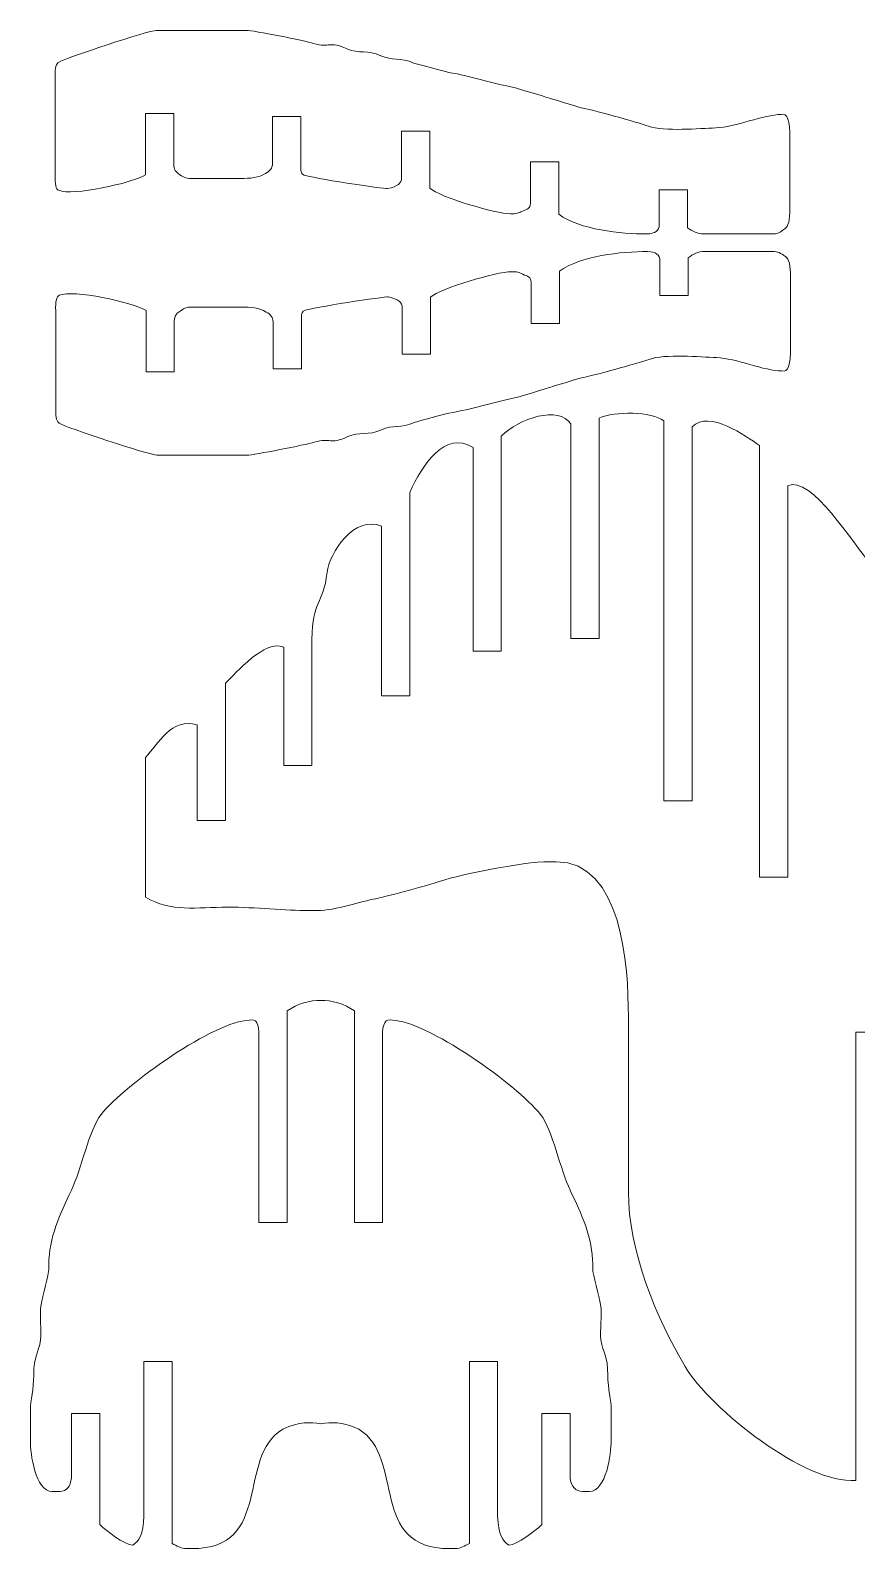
# Model space of a CAD drawing. Header units: inches. Extents: x -9.9 to 9.9, y -6.5 to 6.6.
# Drawn here: x -9.84 to -6.55, y 0.33 to 6.37 of the extents above; entities that cross this region are included whole.
import ezdxf

# ---------------------------------------------------------------- set-up
doc = ezdxf.new("R2010")
doc.units = ezdxf.units.IN
doc.header["$MEASUREMENT"] = 0
doc.layers.add('Layer 1', color=7, linetype='Continuous')

msp = doc.modelspace()

# ---------------------------------------------------------------- linework, layer by layer
at = {"layer": 'Layer 1', "color": 1, "lineweight": 9}
for points, knots in [([(-6.8461, 6.0391), (-6.9164, 6.0391), (-7.0286, 5.9883), (-7.1074, 5.9857), (-7.1074, 5.9857), (-7.1702, 5.9836), (-7.3132, 5.9705), (-7.3755, 5.9926), (-7.3755, 5.9926), (-7.4123, 6.0057), (-7.6128, 6.0628), (-7.6436, 6.0657), (-7.6436, 6.0657), (-7.6436, 6.0657), (-7.7754, 6.1054), (-7.7776, 6.1066), (-7.7776, 6.1066), (-7.7799, 6.1078), (-7.9079, 6.1458), (-7.9117, 6.1466), (-7.9117, 6.1466), (-8.0046, 6.1654), (-8.0764, 6.1908), (-8.173, 6.207), (-8.173, 6.207), (-8.1742, 6.2072), (-8.3043, 6.2416), (-8.3071, 6.2428), (-8.3071, 6.2428), (-8.3682, 6.2697), (-8.3954, 6.2519), (-8.4411, 6.2734), (-8.4411, 6.2734), (-8.4921, 6.2974), (-8.5312, 6.2797), (-8.5752, 6.3002), (-8.5752, 6.3002), (-8.6496, 6.335), (-8.6417, 6.3022), (-8.7092, 6.3225), (-8.7092, 6.3225), (-8.7439, 6.333), (-8.9495, 6.3742), (-8.9773, 6.3742), (-8.9773, 6.3742), (-8.9773, 6.3742), (-9.3358, 6.3742), (-9.3358, 6.3742), (-9.3358, 6.3742), (-9.3628, 6.3742), (-9.7005, 6.2639), (-9.7245, 6.2468)], [0, 0, 0, 0, 0.076923, 0.076923, 0.076923, 0.076923, 0.153846, 0.153846, 0.153846, 0.153846, 0.230769, 0.230769, 0.230769, 0.230769, 0.307692, 0.307692, 0.307692, 0.307692, 0.384615, 0.384615, 0.384615, 0.384615, 0.461538, 0.461538, 0.461538, 0.461538, 0.538462, 0.538462, 0.538462, 0.538462, 0.615385, 0.615385, 0.615385, 0.615385, 0.692308, 0.692308, 0.692308, 0.692308, 0.769231, 0.769231, 0.769231, 0.769231, 0.846154, 0.846154, 0.846154, 0.846154, 0.923077, 0.923077, 0.923077, 0.923077, 1, 1, 1, 1]), ([(-9.7387, 6.1954), (-9.7387, 6.0004), (-9.7387, 5.8687), (-9.7387, 5.8003), (-9.7387, 5.8003), (-9.7401, 5.7612), (-9.7354, 5.7403), (-9.7245, 5.7375)], [0, 0, 0, 0, 0.5, 0.5, 0.5, 0.5, 1, 1, 1, 1]), ([(-9.2664, 5.8464), (-9.2664, 5.8464), (-9.2664, 6.0428), (-9.2664, 6.0428), (-9.2664, 6.0428), (-9.2664, 6.0428), (-9.379, 6.0428), (-9.379, 6.0428), (-9.379, 6.0428), (-9.379, 6.0428), (-9.379, 5.7983), (-9.379, 5.7983)], [0, 0, 0, 0, 0.333333, 0.333333, 0.333333, 0.333333, 0.666667, 0.666667, 0.666667, 0.666667, 1, 1, 1, 1]), ([(-8.7601, 5.8277), (-8.7601, 5.8277), (-8.7601, 6.0311), (-8.7601, 6.0311), (-8.7601, 6.0311), (-8.7601, 6.0311), (-8.8727, 6.0311), (-8.8727, 6.0311), (-8.8727, 6.0311), (-8.8727, 6.0311), (-8.8727, 5.843), (-8.8727, 5.843)], [0, 0, 0, 0, 0.333333, 0.333333, 0.333333, 0.333333, 0.666667, 0.666667, 0.666667, 0.666667, 1, 1, 1, 1]), ([(-6.8461, 6.0391), (-6.8221, 6.0462), (-6.8109, 6.0144), (-6.8123, 5.9435), (-6.8123, 5.9435), (-6.8123, 5.761), (-6.8123, 5.668), (-6.8123, 5.6648), (-6.8123, 5.6648), (-6.8114, 5.6189), (-6.8182, 5.5918), (-6.8327, 5.5834)], [0, 0, 0, 0, 0.333333, 0.333333, 0.333333, 0.333333, 0.666667, 0.666667, 0.666667, 0.666667, 1, 1, 1, 1]), ([(-8.2464, 5.7455), (-8.2464, 5.7455), (-8.2464, 5.9727), (-8.2464, 5.9727), (-8.2464, 5.9727), (-8.2464, 5.9727), (-8.359, 5.9727), (-8.359, 5.9727), (-8.359, 5.9727), (-8.359, 5.9727), (-8.359, 5.787), (-8.359, 5.787)], [0, 0, 0, 0, 0.333333, 0.333333, 0.333333, 0.333333, 0.666667, 0.666667, 0.666667, 0.666667, 1, 1, 1, 1]), ([(-9.2664, 5.8464), (-9.2672, 5.8266), (-9.2613, 5.8127), (-9.2487, 5.8045), (-9.2487, 5.8045), (-9.2284, 5.7897), (-9.2222, 5.7844), (-9.195, 5.7844), (-9.195, 5.7844), (-9.195, 5.7844), (-8.9974, 5.7844), (-8.9974, 5.7844), (-8.9974, 5.7844), (-8.9654, 5.7844), (-8.9256, 5.7869), (-8.9008, 5.8045), (-8.9008, 5.8045), (-8.8828, 5.8131), (-8.8734, 5.826), (-8.8727, 5.843)], [0, 0, 0, 0, 0.2, 0.2, 0.2, 0.2, 0.4, 0.4, 0.4, 0.4, 0.6, 0.6, 0.6, 0.6, 0.8, 0.8, 0.8, 0.8, 1, 1, 1, 1]), ([(-7.7328, 5.6418), (-7.7328, 5.6418), (-7.7328, 5.8499), (-7.7328, 5.8499), (-7.7328, 5.8499), (-7.7328, 5.8499), (-7.8453, 5.8499), (-7.8453, 5.8499), (-7.8453, 5.8499), (-7.8453, 5.8499), (-7.8453, 5.6905), (-7.8453, 5.6905)], [0, 0, 0, 0, 0.333333, 0.333333, 0.333333, 0.333333, 0.666667, 0.666667, 0.666667, 0.666667, 1, 1, 1, 1]), ([(-8.2464, 5.7455), (-8.2063, 5.7094), (-7.9814, 5.6437), (-7.9247, 5.6437), (-7.9247, 5.6437), (-7.9247, 5.6437), (-7.918, 5.6437), (-7.918, 5.6437), (-7.918, 5.6437), (-7.8943, 5.6437), (-7.8904, 5.6481), (-7.871, 5.6571)], [0, 0, 0, 0, 0.333333, 0.333333, 0.333333, 0.333333, 0.666667, 0.666667, 0.666667, 0.666667, 1, 1, 1, 1]), ([(-7.2196, 5.5883), (-7.2196, 5.5883), (-7.2196, 5.7388), (-7.2196, 5.7388), (-7.2196, 5.7388), (-7.2196, 5.7388), (-7.3322, 5.7388), (-7.3322, 5.7388), (-7.3322, 5.7388), (-7.3322, 5.7388), (-7.3322, 5.6005), (-7.3322, 5.6005)], [0, 0, 0, 0, 0.333333, 0.333333, 0.333333, 0.333333, 0.666667, 0.666667, 0.666667, 0.666667, 1, 1, 1, 1]), ([(-7.2196, 5.5883), (-7.1994, 5.5734), (-7.1811, 5.5633), (-7.1539, 5.5633), (-7.1539, 5.5633), (-7.1539, 5.5633), (-6.8863, 5.5633), (-6.8863, 5.5633), (-6.8863, 5.5633), (-6.8592, 5.5633), (-6.8529, 5.5685), (-6.8327, 5.5834)], [0, 0, 0, 0, 0.333333, 0.333333, 0.333333, 0.333333, 0.666667, 0.666667, 0.666667, 0.666667, 1, 1, 1, 1]), ([(-7.2171, 5.4683), (-7.2171, 5.4683), (-7.2171, 5.3178), (-7.2171, 5.3178), (-7.2171, 5.3178), (-7.2171, 5.3178), (-7.3297, 5.3178), (-7.3297, 5.3178), (-7.3297, 5.3178), (-7.3297, 5.3178), (-7.3297, 5.4561), (-7.3297, 5.4561)], [0, 0, 0, 0, 0.333333, 0.333333, 0.333333, 0.333333, 0.666667, 0.666667, 0.666667, 0.666667, 1, 1, 1, 1]), ([(-7.2171, 5.4683), (-7.1969, 5.4831), (-7.1785, 5.4933), (-7.1514, 5.4933), (-7.1514, 5.4933), (-7.1514, 5.4933), (-6.8838, 5.4933), (-6.8838, 5.4933), (-6.8838, 5.4933), (-6.8566, 5.4933), (-6.8504, 5.488), (-6.8301, 5.4732)], [0, 0, 0, 0, 0.333333, 0.333333, 0.333333, 0.333333, 0.666667, 0.666667, 0.666667, 0.666667, 1, 1, 1, 1]), ([(-6.8435, 5.0175), (-6.8196, 5.0104), (-6.8083, 5.0422), (-6.8098, 5.113), (-6.8098, 5.113), (-6.8098, 5.2956), (-6.8098, 5.3885), (-6.8098, 5.3918), (-6.8098, 5.3918), (-6.8089, 5.4376), (-6.8156, 5.4648), (-6.8301, 5.4732)], [0, 0, 0, 0, 0.333333, 0.333333, 0.333333, 0.333333, 0.666667, 0.666667, 0.666667, 0.666667, 1, 1, 1, 1]), ([(-8.2438, 5.3111), (-8.2038, 5.3472), (-7.9788, 5.4129), (-7.9221, 5.4129), (-7.9221, 5.4129), (-7.9221, 5.4129), (-7.9154, 5.4129), (-7.9154, 5.4129), (-7.9154, 5.4129), (-7.8917, 5.4129), (-7.8879, 5.4085), (-7.8685, 5.3994)], [0, 0, 0, 0, 0.333333, 0.333333, 0.333333, 0.333333, 0.666667, 0.666667, 0.666667, 0.666667, 1, 1, 1, 1]), ([(-7.7302, 5.4147), (-7.7302, 5.4147), (-7.7302, 5.2067), (-7.7302, 5.2067), (-7.7302, 5.2067), (-7.7302, 5.2067), (-7.8428, 5.2067), (-7.8428, 5.2067), (-7.8428, 5.2067), (-7.8428, 5.2067), (-7.8428, 5.3661), (-7.8428, 5.3661)], [0, 0, 0, 0, 0.333333, 0.333333, 0.333333, 0.333333, 0.666667, 0.666667, 0.666667, 0.666667, 1, 1, 1, 1]), ([(-9.7362, 4.8612), (-9.7362, 5.0562), (-9.7362, 5.1879), (-9.7362, 5.2563), (-9.7362, 5.2563), (-9.7376, 5.2953), (-9.7329, 5.3162), (-9.722, 5.319)], [0, 0, 0, 0, 0.5, 0.5, 0.5, 0.5, 1, 1, 1, 1]), ([(-9.2638, 5.2101), (-9.2647, 5.23), (-9.2588, 5.2439), (-9.2461, 5.252), (-9.2461, 5.252), (-9.2259, 5.2669), (-9.2196, 5.2721), (-9.1925, 5.2721), (-9.1925, 5.2721), (-9.1925, 5.2721), (-8.9949, 5.2721), (-8.9949, 5.2721), (-8.9949, 5.2721), (-8.9629, 5.2721), (-8.9231, 5.2697), (-8.8983, 5.252), (-8.8983, 5.252), (-8.8803, 5.2434), (-8.8709, 5.2306), (-8.8702, 5.2135)], [0, 0, 0, 0, 0.2, 0.2, 0.2, 0.2, 0.4, 0.4, 0.4, 0.4, 0.6, 0.6, 0.6, 0.6, 0.8, 0.8, 0.8, 0.8, 1, 1, 1, 1]), ([(-8.2438, 5.3111), (-8.2438, 5.3111), (-8.2438, 5.0839), (-8.2438, 5.0839), (-8.2438, 5.0839), (-8.2438, 5.0839), (-8.3564, 5.0839), (-8.3564, 5.0839), (-8.3564, 5.0839), (-8.3564, 5.0839), (-8.3564, 5.2696), (-8.3564, 5.2696)], [0, 0, 0, 0, 0.333333, 0.333333, 0.333333, 0.333333, 0.666667, 0.666667, 0.666667, 0.666667, 1, 1, 1, 1]), ([(-9.2638, 5.2101), (-9.2638, 5.2101), (-9.2638, 5.0138), (-9.2638, 5.0138), (-9.2638, 5.0138), (-9.2638, 5.0138), (-9.3764, 5.0138), (-9.3764, 5.0138), (-9.3764, 5.0138), (-9.3764, 5.0138), (-9.3764, 5.2582), (-9.3764, 5.2582)], [0, 0, 0, 0, 0.333333, 0.333333, 0.333333, 0.333333, 0.666667, 0.666667, 0.666667, 0.666667, 1, 1, 1, 1]), ([(-8.7576, 5.2289), (-8.7576, 5.2289), (-8.7576, 5.0255), (-8.7576, 5.0255), (-8.7576, 5.0255), (-8.7576, 5.0255), (-8.8702, 5.0255), (-8.8702, 5.0255), (-8.8702, 5.0255), (-8.8702, 5.0255), (-8.8702, 5.2135), (-8.8702, 5.2135)], [0, 0, 0, 0, 0.333333, 0.333333, 0.333333, 0.333333, 0.666667, 0.666667, 0.666667, 0.666667, 1, 1, 1, 1]), ([(-6.8435, 5.0175), (-6.9139, 5.0175), (-7.0261, 5.0682), (-7.1049, 5.0709), (-7.1049, 5.0709), (-7.1677, 5.073), (-7.3107, 5.086), (-7.373, 5.0639), (-7.373, 5.0639), (-7.4098, 5.0509), (-7.6103, 4.9938), (-7.6411, 4.9909), (-7.6411, 4.9909), (-7.6411, 4.9909), (-7.7729, 4.9511), (-7.7751, 4.9499), (-7.7751, 4.9499), (-7.7774, 4.9487), (-7.9053, 4.9108), (-7.9091, 4.91), (-7.9091, 4.91), (-8.0021, 4.8911), (-8.0738, 4.8657), (-8.1705, 4.8496), (-8.1705, 4.8496), (-8.1716, 4.8494), (-8.3018, 4.8149), (-8.3046, 4.8137), (-8.3046, 4.8137), (-8.3657, 4.7869), (-8.3929, 4.8046), (-8.4386, 4.7831), (-8.4386, 4.7831), (-8.4896, 4.7591), (-8.5287, 4.7769), (-8.5726, 4.7563), (-8.5726, 4.7563), (-8.647, 4.7215), (-8.6391, 4.7543), (-8.7067, 4.734), (-8.7067, 4.734), (-8.7414, 4.7236), (-8.947, 4.6824), (-8.9747, 4.6824), (-8.9747, 4.6824), (-8.9747, 4.6824), (-9.3332, 4.6824), (-9.3332, 4.6824), (-9.3332, 4.6824), (-9.3602, 4.6824), (-9.698, 4.7927), (-9.722, 4.8097)], [0, 0, 0, 0, 0.076923, 0.076923, 0.076923, 0.076923, 0.153846, 0.153846, 0.153846, 0.153846, 0.230769, 0.230769, 0.230769, 0.230769, 0.307692, 0.307692, 0.307692, 0.307692, 0.384615, 0.384615, 0.384615, 0.384615, 0.461538, 0.461538, 0.461538, 0.461538, 0.538462, 0.538462, 0.538462, 0.538462, 0.615385, 0.615385, 0.615385, 0.615385, 0.692308, 0.692308, 0.692308, 0.692308, 0.769231, 0.769231, 0.769231, 0.769231, 0.846154, 0.846154, 0.846154, 0.846154, 0.923077, 0.923077, 0.923077, 0.923077, 1, 1, 1, 1]), ([(-7.572, 4.8302), (-7.572, 4.8302), (-7.572, 3.9518), (-7.572, 3.9518), (-7.572, 3.9518), (-7.572, 3.9518), (-7.6846, 3.9518), (-7.6846, 3.9518), (-7.6846, 3.9518), (-7.6846, 3.9518), (-7.6846, 4.8068), (-7.6846, 4.8068)], [0, 0, 0, 0, 0.333333, 0.333333, 0.333333, 0.333333, 0.666667, 0.666667, 0.666667, 0.666667, 1, 1, 1, 1]), ([(-7.2012, 4.7956), (-7.2012, 4.7956), (-7.2012, 3.3054), (-7.2012, 3.3054), (-7.2012, 3.3054), (-7.2012, 3.3054), (-7.3138, 3.3054), (-7.3138, 3.3054), (-7.3138, 3.3054), (-7.3138, 3.3054), (-7.3138, 4.8185), (-7.3138, 4.8185)], [0, 0, 0, 0, 0.333333, 0.333333, 0.333333, 0.333333, 0.666667, 0.666667, 0.666667, 0.666667, 1, 1, 1, 1]), ([(-7.9614, 4.7574), (-7.9614, 4.7574), (-7.9614, 3.9012), (-7.9614, 3.9012), (-7.9614, 3.9012), (-7.9614, 3.9012), (-8.074, 3.9012), (-8.074, 3.9012), (-8.074, 3.9012), (-8.074, 3.9012), (-8.074, 4.7124), (-8.074, 4.7124)], [0, 0, 0, 0, 0.333333, 0.333333, 0.333333, 0.333333, 0.666667, 0.666667, 0.666667, 0.666667, 1, 1, 1, 1]), ([(-6.8207, 4.5602), (-6.8207, 4.5602), (-6.8207, 3.0019), (-6.8207, 3.0019), (-6.8207, 3.0019), (-6.8207, 3.0019), (-6.9333, 3.0019), (-6.9333, 3.0019), (-6.9333, 3.0019), (-6.9333, 3.0019), (-6.9333, 4.7208), (-6.9333, 4.7208)], [0, 0, 0, 0, 0.333333, 0.333333, 0.333333, 0.333333, 0.666667, 0.666667, 0.666667, 0.666667, 1, 1, 1, 1]), ([(-6.8207, 4.5602), (-6.7271, 4.605), (-6.5594, 4.3275), (-6.4902, 4.2491), (-6.4902, 4.2491), (-6.3735, 4.1173), (-6.2489, 4.048), (-6.1349, 3.9275), (-6.1349, 3.9275), (-6.06, 3.8483), (-5.9333, 3.6597), (-5.889, 3.5656), (-5.889, 3.5656), (-5.8364, 3.454), (-5.6838, 3.3056), (-5.6838, 3.1871)], [0, 0, 0, 0, 0.25, 0.25, 0.25, 0.25, 0.5, 0.5, 0.5, 0.5, 0.75, 0.75, 0.75, 0.75, 1, 1, 1, 1]), ([(-8.3257, 4.5342), (-8.3257, 4.5342), (-8.3257, 3.7238), (-8.3257, 3.7238), (-8.3257, 3.7238), (-8.3257, 3.7238), (-8.4383, 3.7238), (-8.4383, 3.7238), (-8.4383, 3.7238), (-8.4383, 3.7238), (-8.4383, 4.3994), (-8.4383, 4.3994)], [0, 0, 0, 0, 0.333333, 0.333333, 0.333333, 0.333333, 0.666667, 0.666667, 0.666667, 0.666667, 1, 1, 1, 1]), ([(-8.7155, 3.9484), (-8.7155, 4.1049), (-8.6706, 4.0838), (-8.6553, 4.2156), (-8.6553, 4.2156), (-8.6465, 4.2923), (-8.5478, 4.4451), (-8.4383, 4.3994)], [0, 0, 0, 0, 0.5, 0.5, 0.5, 0.5, 1, 1, 1, 1]), ([(-8.7155, 3.9484), (-8.7155, 3.9484), (-8.7155, 3.4458), (-8.7155, 3.4458), (-8.7155, 3.4458), (-8.7155, 3.4458), (-8.828, 3.4458), (-8.828, 3.4458), (-8.828, 3.4458), (-8.828, 3.4458), (-8.828, 3.918), (-8.828, 3.918)], [0, 0, 0, 0, 0.333333, 0.333333, 0.333333, 0.333333, 0.666667, 0.666667, 0.666667, 0.666667, 1, 1, 1, 1]), ([(-9.0597, 3.7742), (-9.0597, 3.7742), (-9.0597, 3.2277), (-9.0597, 3.2277), (-9.0597, 3.2277), (-9.0597, 3.2277), (-9.1723, 3.2277), (-9.1723, 3.2277), (-9.1723, 3.2277), (-9.1723, 3.2277), (-9.1723, 3.6077), (-9.1723, 3.6077)], [0, 0, 0, 0, 0.333333, 0.333333, 0.333333, 0.333333, 0.666667, 0.666667, 0.666667, 0.666667, 1, 1, 1, 1]), ([(-6.5492, 0.5988), (-6.7501, 0.5822), (-7.128, 0.8829), (-7.2295, 1.0525), (-7.2295, 1.0525), (-7.3437, 1.2432), (-7.4554, 1.5136), (-7.4554, 1.7495), (-7.4554, 1.7495), (-7.4554, 1.9818), (-7.4554, 2.2141), (-7.4554, 2.4464), (-7.4554, 2.4464), (-7.4554, 2.6476), (-7.4799, 3.063), (-7.7436, 3.063), (-7.7436, 3.063), (-7.7436, 3.063), (-7.7704, 3.063), (-7.7704, 3.063), (-7.7704, 3.063), (-7.8757, 3.063), (-8.1407, 3.0104), (-8.2328, 2.9762), (-8.2328, 2.9762), (-8.2509, 2.9695), (-8.4432, 2.9184), (-8.4607, 2.9154), (-8.4607, 2.9154), (-8.5193, 2.9056), (-8.6189, 2.8686), (-8.6952, 2.8686), (-8.6952, 2.8686), (-8.6952, 2.8686), (-8.7288, 2.8686), (-8.7288, 2.8686), (-8.7288, 2.8686), (-8.8183, 2.8686), (-8.9433, 2.882), (-9.0504, 2.882), (-9.0504, 2.882), (-9.1781, 2.882), (-9.2761, 2.8607), (-9.3788, 2.9222), (-9.3788, 2.9222), (-9.3788, 2.9222), (-9.3788, 3.4785), (-9.3788, 3.4785), (-9.3788, 3.4785), (-9.328, 3.5293), (-9.2747, 3.6409), (-9.1723, 3.6077)], [0, 0, 0, 0, 0.076923, 0.076923, 0.076923, 0.076923, 0.153846, 0.153846, 0.153846, 0.153846, 0.230769, 0.230769, 0.230769, 0.230769, 0.307692, 0.307692, 0.307692, 0.307692, 0.384615, 0.384615, 0.384615, 0.384615, 0.461538, 0.461538, 0.461538, 0.461538, 0.538462, 0.538462, 0.538462, 0.538462, 0.615385, 0.615385, 0.615385, 0.615385, 0.692308, 0.692308, 0.692308, 0.692308, 0.769231, 0.769231, 0.769231, 0.769231, 0.846154, 0.846154, 0.846154, 0.846154, 0.923077, 0.923077, 0.923077, 0.923077, 1, 1, 1, 1]), ([(-9.6734, 0.609), (-9.6772, 0.5741), (-9.6932, 0.5549), (-9.7198, 0.5549), (-9.7198, 0.5549), (-9.7198, 0.5549), (-9.7501, 0.5549), (-9.7501, 0.5549), (-9.7501, 0.5549), (-9.8182, 0.5549), (-9.8372, 0.7072), (-9.8372, 0.756), (-9.8372, 0.756), (-9.8372, 0.756), (-9.8372, 0.8833), (-9.8372, 0.8833), (-9.8372, 0.8833), (-9.8372, 0.9141), (-9.8238, 0.9642), (-9.8238, 1.0173), (-9.8238, 1.0173), (-9.8238, 1.0989), (-9.8048, 1.1027), (-9.7965, 1.1581), (-9.7965, 1.1581), (-9.7908, 1.1963), (-9.8025, 1.2563), (-9.7947, 1.2988), (-9.7947, 1.2988), (-9.7891, 1.33), (-9.7635, 1.4242), (-9.7635, 1.4395), (-9.7635, 1.4395), (-9.7635, 1.4395), (-9.7635, 1.4596), (-9.7635, 1.4596), (-9.7635, 1.4596), (-9.7635, 1.5639), (-9.7192, 1.6602), (-9.6737, 1.7545), (-9.6737, 1.7545), (-9.6351, 1.8345), (-9.6032, 1.9954), (-9.5556, 2.0561), (-9.5556, 2.0561), (-9.46, 2.178), (-9.0976, 2.4313), (-8.966, 2.4313)], [0, 0, 0, 0, 0.083333, 0.083333, 0.083333, 0.083333, 0.166667, 0.166667, 0.166667, 0.166667, 0.25, 0.25, 0.25, 0.25, 0.333333, 0.333333, 0.333333, 0.333333, 0.416667, 0.416667, 0.416667, 0.416667, 0.5, 0.5, 0.5, 0.5, 0.583333, 0.583333, 0.583333, 0.583333, 0.666667, 0.666667, 0.666667, 0.666667, 0.75, 0.75, 0.75, 0.75, 0.833333, 0.833333, 0.833333, 0.833333, 0.916667, 0.916667, 0.916667, 0.916667, 1, 1, 1, 1]), ([(-8.9268, 2.3659), (-8.9268, 2.3659), (-8.9268, 1.6257), (-8.9268, 1.6257), (-8.9268, 1.6257), (-8.9268, 1.6257), (-8.8142, 1.6257), (-8.8142, 1.6257), (-8.8142, 1.6257), (-8.8142, 1.6257), (-8.8142, 2.4686), (-8.8142, 2.4686)], [0, 0, 0, 0, 0.333333, 0.333333, 0.333333, 0.333333, 0.666667, 0.666667, 0.666667, 0.666667, 1, 1, 1, 1]), ([(-8.4341, 2.3659), (-8.4341, 2.3659), (-8.4341, 1.6257), (-8.4341, 1.6257), (-8.4341, 1.6257), (-8.4341, 1.6257), (-8.5467, 1.6257), (-8.5467, 1.6257), (-8.5467, 1.6257), (-8.5467, 1.6257), (-8.5467, 2.4686), (-8.5467, 2.4686)], [0, 0, 0, 0, 0.333333, 0.333333, 0.333333, 0.333333, 0.666667, 0.666667, 0.666667, 0.666667, 1, 1, 1, 1]), ([(-7.6875, 0.609), (-7.6837, 0.5741), (-7.6642, 0.5549), (-7.6376, 0.5549), (-7.6376, 0.5549), (-7.6376, 0.5549), (-7.6108, 0.5549), (-7.6108, 0.5549), (-7.6108, 0.5549), (-7.5428, 0.5549), (-7.5237, 0.7072), (-7.5237, 0.756), (-7.5237, 0.756), (-7.5237, 0.756), (-7.5237, 0.8833), (-7.5237, 0.8833), (-7.5237, 0.8833), (-7.5237, 0.9141), (-7.5371, 0.9642), (-7.5371, 1.0173), (-7.5371, 1.0173), (-7.5371, 1.0989), (-7.5561, 1.1027), (-7.5644, 1.1581), (-7.5644, 1.1581), (-7.5701, 1.1963), (-7.5584, 1.2563), (-7.5662, 1.2988), (-7.5662, 1.2988), (-7.5719, 1.33), (-7.5974, 1.4242), (-7.5974, 1.4395), (-7.5974, 1.4395), (-7.5974, 1.4395), (-7.5974, 1.4596), (-7.5974, 1.4596), (-7.5974, 1.4596), (-7.5974, 1.5639), (-7.6417, 1.6602), (-7.6872, 1.7545), (-7.6872, 1.7545), (-7.7258, 1.8345), (-7.7578, 1.9954), (-7.8053, 2.0561), (-7.8053, 2.0561), (-7.9009, 2.178), (-8.2633, 2.4313), (-8.3949, 2.4313)], [0, 0, 0, 0, 0.083333, 0.083333, 0.083333, 0.083333, 0.166667, 0.166667, 0.166667, 0.166667, 0.25, 0.25, 0.25, 0.25, 0.333333, 0.333333, 0.333333, 0.333333, 0.416667, 0.416667, 0.416667, 0.416667, 0.5, 0.5, 0.5, 0.5, 0.583333, 0.583333, 0.583333, 0.583333, 0.666667, 0.666667, 0.666667, 0.666667, 0.75, 0.75, 0.75, 0.75, 0.833333, 0.833333, 0.833333, 0.833333, 0.916667, 0.916667, 0.916667, 0.916667, 1, 1, 1, 1]), ([(-6.4366, 0.5474), (-6.4366, 0.5474), (-6.4366, 2.3837), (-6.4366, 2.3837), (-6.4366, 2.3837), (-6.4366, 2.3837), (-6.5492, 2.3837), (-6.5492, 2.3837), (-6.5492, 2.3837), (-6.5492, 2.3837), (-6.5492, 0.5988), (-6.5492, 0.5988)], [0, 0, 0, 0, 0.333333, 0.333333, 0.333333, 0.333333, 0.666667, 0.666667, 0.666667, 0.666667, 1, 1, 1, 1]), ([(-9.2723, 0.3473), (-9.2723, 0.3473), (-9.2723, 1.072), (-9.2723, 1.072), (-9.2723, 1.072), (-9.2723, 1.072), (-9.3849, 1.072), (-9.3849, 1.072), (-9.3849, 1.072), (-9.3849, 1.072), (-9.3849, 0.4564), (-9.3849, 0.4564)], [0, 0, 0, 0, 0.333333, 0.333333, 0.333333, 0.333333, 0.666667, 0.666667, 0.666667, 0.666667, 1, 1, 1, 1]), ([(-8.0886, 0.3473), (-8.0886, 0.3473), (-8.0886, 1.072), (-8.0886, 1.072), (-8.0886, 1.072), (-8.0886, 1.072), (-7.976, 1.072), (-7.976, 1.072), (-7.976, 1.072), (-7.976, 1.072), (-7.976, 0.4564), (-7.976, 0.4564)], [0, 0, 0, 0, 0.333333, 0.333333, 0.333333, 0.333333, 0.666667, 0.666667, 0.666667, 0.666667, 1, 1, 1, 1]), ([(-9.5609, 0.4231), (-9.5609, 0.4231), (-9.5609, 0.8656), (-9.5609, 0.8656), (-9.5609, 0.8656), (-9.5609, 0.8656), (-9.6734, 0.8656), (-9.6734, 0.8656), (-9.6734, 0.8656), (-9.6734, 0.8656), (-9.6734, 0.609), (-9.6734, 0.609)], [0, 0, 0, 0, 0.333333, 0.333333, 0.333333, 0.333333, 0.666667, 0.666667, 0.666667, 0.666667, 1, 1, 1, 1]), ([(-7.8001, 0.4231), (-7.8001, 0.4231), (-7.8001, 0.8656), (-7.8001, 0.8656), (-7.8001, 0.8656), (-7.8001, 0.8656), (-7.6875, 0.8656), (-7.6875, 0.8656), (-7.6875, 0.8656), (-7.6875, 0.8656), (-7.6875, 0.609), (-7.6875, 0.609)], [0, 0, 0, 0, 0.333333, 0.333333, 0.333333, 0.333333, 0.666667, 0.666667, 0.666667, 0.666667, 1, 1, 1, 1]), ([(-8.6805, 0.8243), (-8.7223, 0.8294), (-8.763, 0.8349), (-8.8319, 0.8029), (-8.8319, 0.8029), (-9.019, 0.6885), (-8.8681, 0.3271), (-9.1949, 0.3271), (-9.1949, 0.3271), (-9.1949, 0.3271), (-9.215, 0.3271), (-9.215, 0.3271), (-9.215, 0.3271), (-9.2387, 0.3271), (-9.2529, 0.3383), (-9.2723, 0.3473)], [0, 0, 0, 0, 0.25, 0.25, 0.25, 0.25, 0.5, 0.5, 0.5, 0.5, 0.75, 0.75, 0.75, 0.75, 1, 1, 1, 1]), ([(-8.6805, 0.8243), (-8.6386, 0.8294), (-8.5979, 0.8349), (-8.529, 0.8029), (-8.529, 0.8029), (-8.342, 0.6885), (-8.4928, 0.3271), (-8.166, 0.3271), (-8.166, 0.3271), (-8.166, 0.3271), (-8.1459, 0.3271), (-8.1459, 0.3271), (-8.1459, 0.3271), (-8.1222, 0.3271), (-8.108, 0.3383), (-8.0886, 0.3473)], [0, 0, 0, 0, 0.25, 0.25, 0.25, 0.25, 0.5, 0.5, 0.5, 0.5, 0.75, 0.75, 0.75, 0.75, 1, 1, 1, 1]), ([(-9.3849, 0.4564), (-9.3874, 0.3839), (-9.4048, 0.356), (-9.4295, 0.3405), (-9.4295, 0.3405), (-9.4647, 0.344), (-9.5323, 0.3952), (-9.5609, 0.4231)], [0, 0, 0, 0, 0.5, 0.5, 0.5, 0.5, 1, 1, 1, 1]), ([(-7.976, 0.4564), (-7.9735, 0.3839), (-7.9561, 0.356), (-7.9314, 0.3405), (-7.9314, 0.3405), (-7.8962, 0.344), (-7.8286, 0.3952), (-7.8001, 0.4231)], [0, 0, 0, 0, 0.5, 0.5, 0.5, 0.5, 1, 1, 1, 1])]:
    msp.add_open_spline(points, degree=3, knots=knots, dxfattribs=at)
for points in [[(-9.7245, 6.2468), (-9.7344, 6.2425), (-9.7392, 6.2253), (-9.7387, 6.1954)], [(-8.7467, 5.7979), (-8.7563, 5.8), (-8.7607, 5.81), (-8.7601, 5.8277)], [(-9.7245, 5.7375), (-9.6708, 5.7126), (-9.4329, 5.766), (-9.379, 5.7983)], [(-8.7467, 5.7979), (-8.7247, 5.7876), (-8.4248, 5.741), (-8.4143, 5.7442)], [(-8.4143, 5.7442), (-8.375, 5.7519), (-8.3566, 5.7662), (-8.359, 5.787)], [(-7.871, 5.6571), (-7.8527, 5.6613), (-7.8442, 5.6724), (-7.8453, 5.6905)], [(-7.7328, 5.6418), (-7.6486, 5.5799), (-7.4848, 5.5633), (-7.3818, 5.5633)], [(-7.3818, 5.5633), (-7.3486, 5.5641), (-7.3321, 5.5765), (-7.3322, 5.6005)], [(-7.7302, 5.4147), (-7.646, 5.4766), (-7.4823, 5.4933), (-7.3793, 5.4933)], [(-7.3793, 5.4933), (-7.3461, 5.4925), (-7.3296, 5.4801), (-7.3297, 5.4561)], [(-7.8685, 5.3994), (-7.8502, 5.3953), (-7.8416, 5.3842), (-7.8428, 5.3661)], [(-9.722, 5.319), (-9.6683, 5.344), (-9.4304, 5.2906), (-9.3764, 5.2582)], [(-8.7441, 5.2587), (-8.7221, 5.2689), (-8.4222, 5.3156), (-8.4118, 5.3123)], [(-8.4118, 5.3123), (-8.3725, 5.3047), (-8.354, 5.2904), (-8.3564, 5.2696)], [(-8.7441, 5.2587), (-8.7537, 5.2565), (-8.7582, 5.2466), (-8.7576, 5.2289)], [(-9.722, 4.8097), (-9.7319, 4.8141), (-9.7366, 4.8313), (-9.7362, 4.8612)], [(-7.9614, 4.7573), (-7.8916, 4.8301), (-7.7311, 4.8803), (-7.6846, 4.8068)], [(-7.572, 4.8302), (-7.51, 4.8576), (-7.363, 4.8573), (-7.3138, 4.8185)], [(-7.2012, 4.7956), (-7.1334, 4.8634), (-6.9875, 4.7588), (-6.9333, 4.7208)], [(-8.3257, 4.5342), (-8.2763, 4.6433), (-8.186, 4.7829), (-8.074, 4.7124)], [(-9.0597, 3.7742), (-9.0189, 3.815), (-8.9034, 3.9491), (-8.828, 3.918)], [(-8.8142, 2.4686), (-8.7744, 2.4979), (-8.7221, 2.5117), (-8.6805, 2.5107)], [(-8.5467, 2.4686), (-8.5866, 2.4979), (-8.6388, 2.5117), (-8.6805, 2.5107)], [(-8.966, 2.4313), (-8.938, 2.4406), (-8.9249, 2.4188), (-8.9268, 2.3659)], [(-8.3949, 2.4313), (-8.4229, 2.4406), (-8.436, 2.4188), (-8.4341, 2.3659)]]:
    msp.add_open_spline(points, degree=3, dxfattribs=at)

doc.saveas('drawing.dxf')
